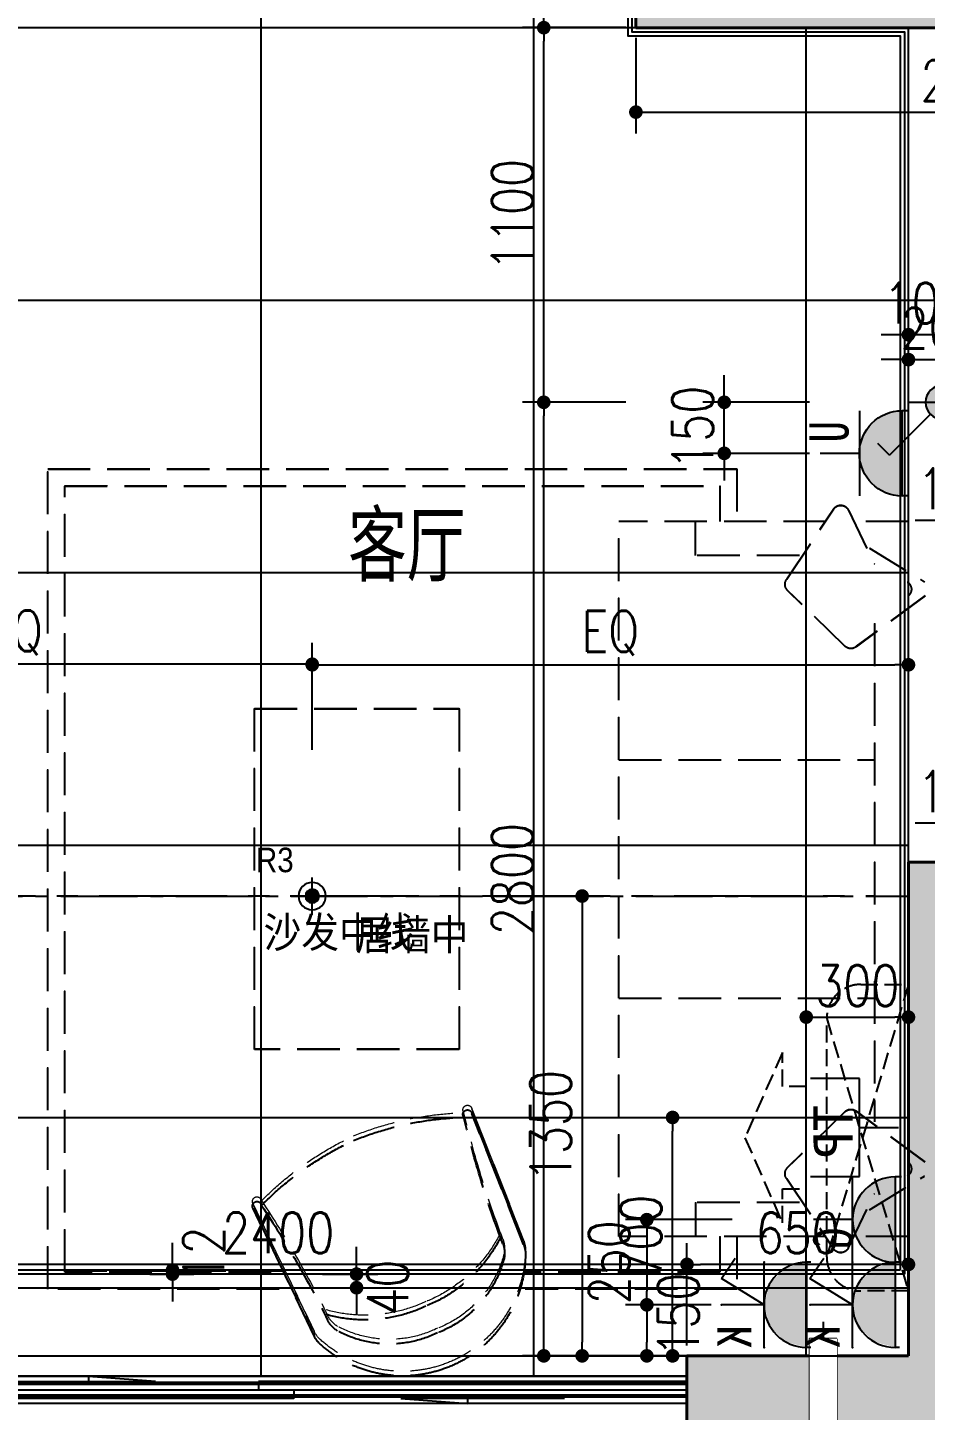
# Model space of a CAD drawing. Header units: inches. Extents: x -2597087 to 134135, y -662679 to 20000.
# Drawn here: x 9033 to 11667, y -39862 to -35802 of the extents above; entities that cross this region are included whole.
import ezdxf
from ezdxf.enums import TextEntityAlignment as Align

# ---------------------------------------------------------------- set-up
doc = ezdxf.new("R2010")
doc.units = ezdxf.units.IN
doc.header["$LTSCALE"] = 100
doc.header["$MEASUREMENT"] = 0
for name, pattern in [('CENTER', [50.8, 31.75, -6.35, 6.35, -6.35]), ('CENTER2', [1.125, 0.75, -0.125, 0.125, -0.125]), ('DASH', [0.35, 0.25, -0.1]), ('DASHDOT2', [12.7, 6.35, -3.175, 0, -3.175])]:
    doc.linetypes.add(name, pattern=pattern)
doc.layers.get('0').update_dxf_attribs({"linetype": 'CONTINUOUS'})
doc.layers.get('Defpoints').update_dxf_attribs({"linetype": 'CONTINUOUS'})
for name, color, linetype in [('-04给水图层', 142, 'CENTER'), ('AIR', 252, 'DASH'), ('DOOR', 4, 'CONTINUOUS'), ('EQUIP-动力', 3, 'CONTINUOUS'), ('EQUIP-动力-DIM', 3, 'CONTINUOUS'), ('EQUIP-照明', 3, 'CONTINUOUS'), ('EQUIP-照明-DIM', 3, 'CONTINUOUS'), ('floor', 8, 'CONTINUOUS'), ('PUB_HATCH', 8, 'CONTINUOUS'), ('RC', 1, 'CONTINUOUS'), ('RC-dim', 3, 'CONTINUOUS'), ('Rc-L-dim', 4, 'CONTINUOUS'), ('WALL', 7, 'CONTINUOUS'), ('wall-dim', 3, 'CONTINUOUS'), ('天花开线', 4, 'CONTINUOUS'), ('空调', 8, 'CONTINUOUS')]:
    doc.layers.add(name, color=color, linetype=linetype)
for name, color, linetype, lineweight in [('air-in', 1, 'CONTINUOUS', 0), ('COLUMN', 30, 'CONTINUOUS', 40), ('FUR', 8, 'CONTINUOUS', 0), ('PUB_TEXT', 2, 'CONTINUOUS', 0)]:
    doc.layers.add(name, color=color, linetype=linetype, lineweight=lineweight)
doc.styles.add('_TEL_DIM', font='ROS', dxfattribs={"width": 0.7, "height": 3.5, "bigfont": 'HZTXT'})
doc.styles.add('st', font='', dxfattribs={"width": 0.7})
doc.styles.get("Standard").update_dxf_attribs({"font": 'txt.shx', "width": 0.8, "bigfont": 'GBCBIG.shx'})
doc.styles.add('STYLE1', font='stylu.ttf')
doc.styles.add('宋体', font='', dxfattribs={"width": 0.8})
doc.styles.get('st').set_extended_font_data('SimSun')
doc.styles.get('宋体').set_extended_font_data('SimSun')
doc.dimstyles.new('50', dxfattribs={"dimscale": 50, "dimtxt": 2.4, "dimasz": 0.8, "dimexe": 1.25, "dimexo": 0.6, "dimgap": 0.65, "dimtad": 1, "dimdec": 0, "dimdsep": 46, "dimtxsty": 'Standard', "dimblk1": 'DOT', "dimblk2": 'DOT', "dimsah": 1, "dimcen": 2.5, "dimclrd": 3, "dimclre": 3, "dimclrt": 3, "dimadec": 0, "dimazin": 0, "dimtfac": 1, "dimtdec": 0, "dimtix": 1, "dimtmove": 2, "dimatfit": 0, "dimldrblk": 'DOT', "dimfxl": 5, "dimfxlon": 1, "dimarcsym": 0})

# ---------------------------------------------------------------- blocks, each defined once
blk = doc.blocks.new('9#BZCcolumn')
at = {"layer": 'PUB_HATCH'}
for points in [[(256834.7, -23540.9), (256834.7, -23740.9), (257234.7, -23740.9), (257234.7, -26740.9), (256434.7, -26740.9), (256434.7, -26940.9), (257434.7, -26940.9), (257434.7, -23540.9)], [(256434.7, -29390.9), (256434.7, -31040.9), (257284.7, -31040.9), (257284.7, -30840.9), (256634.7, -30840.9), (256634.7, -29390.9)]]:
    blk.add_hatch(color=256, dxfattribs=at).paths.add_polyline_path(points)
at = {"layer": 'COLUMN'}
for p, q in [((257434.7, -26940.9), (257434.7, -23540.9)), ((256434.7, -26940.9), (257434.7, -26940.9)), ((256634.7, -29390.9), (256434.7, -29390.9)), ((256634.7, -30840.9), (256634.7, -29390.9)), ((257284.7, -30840.9), (256634.7, -30840.9)), ((257284.7, -31040.9), (257284.7, -30840.9))]:
    blk.add_line(p, q, dxfattribs=at)
blk = doc.blocks.new('KL-TY')
at = {"layer": '空调', "ltscale": 100}
blk.add_lwpolyline([(90, 75), (90, -275), (90, -325)], dxfattribs=at)
blk.add_lwpolyline([(50, 25), (130, 25), (130, -275), (50, -275)], close=True, dxfattribs=at)
at = {"ltscale": 100}
blk.add_wipeout([(50, 25), (130, 25), (130, -275), (50, -275)], dxfattribs=at).dxf.layer = '空调'
blk = doc.blocks.new('$DorLib2D$00000131')
at = {"color": 0, "linetype": 'Continuous'}
for p, q in [((0.15, 0.125), (0.2319, 0.1973)), ((0.2319, 0.1973), (0.2319, 0.125)), ((-0.5, 0.125), (-0.5, 0)), ((0.0192, 0.125), (-0.5, 0.125)), ((0.0192, 0), (0.0192, 0.125)), ((0.35, 0.125), (0.15, 0.125)), ((-0.5, 0), (0.0192, 0)), ((-0.024, 0), (0.5, 0)), ((-0.024, -0.125), (-0.024, 0)), ((0.5, 0), (0.5, -0.125)), ((-0.35, -0.125), (-0.15, -0.125)), ((-0.2319, -0.1973), (-0.2319, -0.125)), ((-0.15, -0.125), (-0.2319, -0.1973)), ((0.5, -0.125), (-0.024, -0.125))]:
    blk.add_line(p, q, dxfattribs=at)
blk = doc.blocks.new('$2134')
h = blk.add_hatch(color=250)
h.dxf.hatch_style = 1
edge = h.paths.add_edge_path()
edge.add_arc((12324.7, 10810.7), 20, 0, 360)
at = {"color": 1}
for p, q in [((12324.7, 10755.7), (12324.7, 10865.7)), ((12269.7, 10810.7), (12389.6, 10810.7))]:
    blk.add_line(p, q, dxfattribs=at)
for radius in [40, 20]:
    blk.add_circle((12324.7, 10810.7), radius, dxfattribs=at)
blk = doc.blocks.new('三人沙发')
at = {"linetype": 'DASH', "ltscale": 5}
for p, q in [((-2350.1, 2287.1), (-2426.3, 2128.3)), ((-2168.9, 2084.2), (-2307.4, 2291.1)), ((-1901.3, 2154), (-1901.3, 2254)), ((-2412.4, 2175.3), (-2573, 2076.1)), ((-2575.4, 2035.3), (-2372.9, 1886)), ((-2339.9, 1887.7), (-2171.6, 2051.4)), ((-1245, 527.9, 413.4), (-1396.8, 142.7, 413.4)), ((-1396.8, 142.7), (-1245, 527.9)), ((-2575.4, 372.7), (-2372.9, 522)), ((-2339.9, 520.3), (-2171.6, 356.6)), ((-2412.4, 232.7), (-2573, 331.8)), ((-2168.9, 323.8), (-2307.4, 116.8)), ((-2350.1, 120.8), (-2426.3, 279.7)), ((-1901.3, 254), (-1901.3, 154)), ((-603.2, 248.4, 413.4), (-781.8, -125, 413.4)), ((-781.8, -125), (-603.2, 248.4))]:
    blk.add_line(p, q, dxfattribs=at)
at = {"color": 8, "linetype": 'DASH', "ltscale": 5}
for p, q in [((-1676.3, 1554), (-2426.3, 1554)), ((-1676.3, 854), (-2426.3, 854))]:
    blk.add_line(p, q, dxfattribs=at)
at = {"color": 2, "linetype": 'DASH', "ltscale": 5}
for points in [[(-722.1, 0), (0, 0), (0, 2408), (-2023, 2408), (-2023, 2254)], [(-2526.3, 2105), (-2526.3, 2254), (-2366, 2254)], [(-2285, 154), (-1676.3, 154), (-1676.3, 2254)], [(-2285, 2254), (-1676.3, 2254)], [(-2526.3, 408.9), (-2526.3, 1996.4)], [(-2526.3, 303), (-2526.3, 154), (-2366, 154)], [(-2023, 154), (-2023, 0), (-1401.2, 0)]]:
    blk.add_lwpolyline(points, dxfattribs=at)
at = {"color": 8, "linetype": 'DASH', "ltscale": 5}
for points in [[(-698.1, 50), (-50, 50), (-50, 2358), (-1973, 2358), (-1973, 2254)], [(-1973, 154), (-1973, 50), (-1398.2, 50)]]:
    blk.add_lwpolyline(points, dxfattribs=at)
at = {"linetype": 'DASH', "ltscale": 5}
for points in [[(-2206.2, 2154), (-1901.3, 2154)], [(-2426.3, 1954), (-2426.3, 490.8)], [(-2426.3, 1954), (-2426.3, 1917.1)], [(-2206.2, 254), (-1901.3, 254)]]:
    blk.add_lwpolyline(points, dxfattribs=at)
at = {"color": 2, "linetype": 'DASH', "ltscale": 5}
blk.add_lwpolyline([(-1207.3, 704), (-607.3, 704), (-607.3, 1704), (-1207.3, 1704)], close=True, dxfattribs=at)
at = {"linetype": 'DASH', "ltscale": 5}
for centre, radius, start, end in [((-2327.5, 2276.3), 25, 36.4281, 154.3518), ((-2509.9, 2054.9), 25, 121.6916, 231.6006), ((-2189, 2069.3), 25, 314.199, 36.4281), ((-2357.4, 1905.6), 25, 231.6006, 314.199), ((-1232, 525.1), 13.4, 320.1884, 167.8555), ((-2357.4, 502.4), 25, 45.801, 128.3994), ((-4070.3, 1190.3), 2927.2, 339.0863, 346.692), ((-1247.7, -412.2), 929.1, 67.8786, 88.392), ((-1289.6, -394), 929.1, 44.5487, 65.0621), ((-2509.9, 353.1), 25, 128.3994, 238.3084), ((-2189, 338.6), 25, 323.5719, 45.801), ((1806.3, -1368.5), 2927.2, 146.2488, 153.8544), ((-614.2, 256.1), 13.4, 325.0852, 172.7523), ((-951.6, 353.8), 422.6, 206.7396, 248.0283), ((-1324.2, 113.9, 413.4), 78.1, 158.2971, 180.7769), ((-1324.2, 113.9), 78.1, 158.2971, 180.7769), ((-1262.9, 117.7), 78.1, 159.1904, 191.6484), ((-2327.5, 131.7), 25, 205.6482, 323.5719), ((-1041.9, 117.7), 360.4, 180.7769, 246.4704), ((-1027.9, 184.2), 322.2, 194.7948, 248.903), ((-930.6, 344.7), 422.6, 244.9124, 286.2011), ((-891.4, -44.1), 78.1, 301.2923, 333.7504), ((-1002.8, 173.3), 322.2, 244.0378, 298.1459), ((-1041.9, 117.7), 360.4, 246.4704, 312.1638), ((-852.4, -91.6, 413.4), 78.1, 312.1638, 334.6437), ((-852.4, -91.6), 78.1, 312.1638, 334.6437)]:
    blk.add_arc(centre, radius, start, end, dxfattribs=at)
blk = doc.blocks.new('_Dot')
at = {"color": 0, "linetype": 'ByBlock', "lineweight": -2}
blk.add_line((-0.5, 0), (-1, 0), dxfattribs=at)
at = {"color": 0, "linetype": 'ByBlock', "const_width": 0.5}
blk.add_lwpolyline([(-0.25, 0, 1), (0.25, 0, 1)], format="xyb", close=True, dxfattribs=at)
blk = doc.blocks.new('*D1188')
at = {"layer": 'Defpoints', "color": 0, "transparency": 16777216}
for p in [(11617.9, -37672.9), (9867.9, -38297.1), (11617.9, -38302.1)]:
    blk.add_point(p, dxfattribs=at)
at = {"layer": 'Rc-L-dim', "color": 3, "lineweight": -2, "transparency": 16777216}
for p, q in [((9867.9, -37922.9), (9867.9, -37610.4)), ((11617.9, -37922.9), (11617.9, -37610.4)), ((9907.9, -37672.9), (11577.9, -37672.9))]:
    blk.add_line(p, q, dxfattribs=at)
at = {"layer": 'Rc-L-dim', "color": 3, "lineweight": -2, "transparency": 16777216, "xscale": 40, "yscale": 40, "zscale": 40, "rotation": 180}
blk.add_blockref('_Dot', (9867.9, -37672.9), dxfattribs=at)
at = {"layer": 'Rc-L-dim', "color": 3, "lineweight": -2, "transparency": 16777216, "xscale": 40, "yscale": 40, "zscale": 40}
blk.add_blockref('_Dot', (11617.9, -37672.9), dxfattribs=at)
at = {"layer": 'Rc-L-dim', "color": 3, "transparency": 16777216, "insert": (10742.9, -37580.4), "char_height": 120, "attachment_point": 5}
blk.add_mtext('EQ', dxfattribs=at)
blk = doc.blocks.new('*D1189')
at = {"layer": 'Defpoints', "color": 0, "transparency": 16777216}
for p in [(8117.9, -37671.3), (8117.9, -38295.5), (9867.9, -38297.1)]:
    blk.add_point(p, dxfattribs=at)
at = {"layer": 'Rc-L-dim', "color": 3, "lineweight": -2, "transparency": 16777216}
for p, q in [((8117.9, -37921.3), (8117.9, -37608.8)), ((9867.9, -37921.3), (9867.9, -37608.8)), ((9827.9, -37671.3), (8157.9, -37671.3))]:
    blk.add_line(p, q, dxfattribs=at)
at = {"layer": 'Rc-L-dim', "color": 3, "lineweight": -2, "transparency": 16777216, "xscale": 40, "yscale": 40, "zscale": 40, "rotation": 180}
blk.add_blockref('_Dot', (8117.9, -37671.3), dxfattribs=at)
at = {"layer": 'Rc-L-dim', "color": 3, "lineweight": -2, "transparency": 16777216, "xscale": 40, "yscale": 40, "zscale": 40}
blk.add_blockref('_Dot', (9867.9, -37671.3), dxfattribs=at)
at = {"layer": 'Rc-L-dim', "color": 3, "transparency": 16777216, "insert": (8992.9, -37578.8), "char_height": 120, "attachment_point": 5}
blk.add_mtext('EQ', dxfattribs=at)
blk = doc.blocks.new('1联单控开关')
h = blk.add_hatch(color=256)
h.dxf.hatch_style = 1
h.paths.add_polyline_path([(50, -50, 1), (-50, -50, 1)])
for p in [(35.4, -85.4), (190.9, -170.2)]:
    blk.add_line(p, (155.6, -205.6))
blk.add_circle((0, -50), 50)
blk = doc.blocks.new('*U1139')
at = {"layer": 'EQUIP-照明'}
blk.add_blockref('1联单控开关', (0, 0), dxfattribs=at)
blk = doc.blocks.new('*D1202')
at = {"layer": 'Defpoints', "color": 0, "transparency": 16777216}
for p in [(11617.9, -36703.7), (11617.9, -36902.1), (11717.9, -36902.1)]:
    blk.add_point(p, dxfattribs=at)
at = {"layer": 'EQUIP-照明-DIM', "color": 3, "lineweight": -2, "transparency": 16777216}
for p, q in [((11617.9, -36872.1), (11617.9, -36641.2)), ((11717.9, -36872.1), (11717.9, -36641.2)), ((11577.9, -36703.7), (11537.9, -36703.7)), ((11717.9, -36703.7), (11617.9, -36703.7)), ((11757.9, -36703.7), (11797.9, -36703.7))]:
    blk.add_line(p, q, dxfattribs=at)
at = {"layer": 'EQUIP-照明-DIM', "color": 3, "lineweight": -2, "transparency": 16777216, "xscale": 40, "yscale": 40, "zscale": 40}
blk.add_blockref('_Dot', (11617.9, -36703.7), dxfattribs=at)
at = {"layer": 'EQUIP-照明-DIM', "color": 3, "lineweight": -2, "transparency": 16777216, "xscale": 40, "yscale": 40, "zscale": 40, "rotation": 180}
blk.add_blockref('_Dot', (11717.9, -36703.7), dxfattribs=at)
at = {"layer": 'EQUIP-照明-DIM', "color": 3, "transparency": 16777216, "insert": (11667.9, -36611.2), "char_height": 120, "attachment_point": 5}
blk.add_mtext('100', dxfattribs=at)
blk = doc.blocks.new('*D1204')
at = {"layer": 'Defpoints', "color": 0, "transparency": 16777216}
for p in [(9867.9, -39462.1), (9998, -39462.1), (9867.9, -39502.1)]:
    blk.add_point(p, dxfattribs=at)
at = {"layer": 'RC-dim', "color": 3, "lineweight": -2, "transparency": 16777216}
for p, q in [((9998, -39422.1), (9998, -39382.1)), ((9897.9, -39462.1), (10060.5, -39462.1)), ((9998, -39502.1), (9998, -39462.1)), ((9897.9, -39502.1), (10060.5, -39502.1)), ((9998, -39542.1), (9998, -39582.1))]:
    blk.add_line(p, q, dxfattribs=at)
at = {"layer": 'RC-dim', "color": 3, "lineweight": -2, "transparency": 16777216, "xscale": 40, "yscale": 40, "zscale": 40}
for p, rotation in [((9998, -39462.1), 270), ((9998, -39502.1), 90)]:
    blk.add_blockref('_Dot', p, dxfattribs=dict(at, rotation=rotation))
at = {"layer": 'RC-dim', "color": 3, "transparency": 16777216, "insert": (10089.3, -39502.1), "char_height": 120, "attachment_point": 5, "rotation": 90}
blk.add_mtext('40', dxfattribs=at)
blk = doc.blocks.new('*D1171')
at = {"layer": 'Defpoints', "color": 0, "transparency": 16777216}
for p in [(9360.9, -39450.1), (9360.9, -39462.1), (9457.9, -39450.1)]:
    blk.add_point(p, dxfattribs=at)
at = {"layer": 'RC-dim', "color": 3, "lineweight": -2, "transparency": 16777216}
for p, q in [((9457.9, -39410.1), (9457.9, -39370.1)), ((9390.9, -39450.1), (9520.4, -39450.1)), ((9390.9, -39462.1), (9520.4, -39462.1)), ((9457.9, -39462.1), (9457.9, -39450.1)), ((9457.9, -39502.1), (9457.9, -39542.1))]:
    blk.add_line(p, q, dxfattribs=at)
at = {"layer": 'RC-dim', "color": 3, "lineweight": -2, "transparency": 16777216, "xscale": 40, "yscale": 40, "zscale": 40}
for p, rotation in [((9457.9, -39450.1), 270), ((9457.9, -39462.1), 90)]:
    blk.add_blockref('_Dot', p, dxfattribs=dict(at, rotation=rotation))
at = {"layer": 'RC-dim', "color": 3, "transparency": 16777216, "insert": (9549.2, -39404.6), "char_height": 120, "attachment_point": 5, "rotation": 90}
blk.add_mtext('12', dxfattribs=at)
blk = doc.blocks.new('*D1174')
at = {"layer": 'Defpoints', "color": 0, "transparency": 16777216}
for p in [(10182.8, -38352.1), (10182.8, -39702.1), (10660.2, -39702.1)]:
    blk.add_point(p, dxfattribs=at)
at = {"layer": 'Rc-L-dim', "color": 3, "lineweight": -2, "transparency": 16777216}
for p, q in [((10410.2, -38352.1), (10722.7, -38352.1)), ((10660.2, -38392.1), (10660.2, -39662.1)), ((10410.2, -39702.1), (10722.7, -39702.1))]:
    blk.add_line(p, q, dxfattribs=at)
at = {"layer": 'Rc-L-dim', "color": 3, "lineweight": -2, "transparency": 16777216, "xscale": 40, "yscale": 40, "zscale": 40}
for p, rotation in [((10660.2, -38352.1), 90), ((10660.2, -39702.1), 270)]:
    blk.add_blockref('_Dot', p, dxfattribs=dict(at, rotation=rotation))
at = {"layer": 'Rc-L-dim', "color": 3, "transparency": 16777216, "insert": (10567.7, -39027.1), "char_height": 120, "attachment_point": 5, "rotation": 90}
blk.add_mtext('1350', dxfattribs=at)
blk = doc.blocks.new('42aaaa')
at = {"color": 8, "linetype": 'DASH', "ltscale": 5}
for p, q in [((1584949.2, -157306.2), (1584873, -157465)), ((1585130.4, -157509.1), (1584991.9, -157302.1)), ((1585398, -157439.3), (1585398, -157339.3)), ((1584886.9, -157418), (1584726.3, -157517.2)), ((1584723.9, -157558), (1584926.4, -157707.3)), ((1584959.3, -157705.6), (1585127.7, -157541.9)), ((1585623, -158039.3), (1584873, -158039.3)), ((1585623, -158739.3), (1584873, -158739.3)), ((1584723.9, -159220.6), (1584926.4, -159071.3)), ((1584959.3, -159073), (1585127.7, -159236.7)), ((1586054.2, -159077.6, 413.4), (1585902.5, -159462.8, 413.4)), ((1585902.5, -159462.8), (1586054.2, -159077.6)), ((1584886.9, -159360.6), (1584726.3, -159261.5)), ((1585130.4, -159269.5), (1584991.9, -159476.5)), ((1584949.2, -159472.5), (1584873, -159313.6)), ((1585398, -159339.3), (1585398, -159439.3)), ((1586696, -159357.1, 413.4), (1586517.4, -159730.5, 413.4)), ((1586517.4, -159730.5), (1586696, -159357.1))]:
    blk.add_line(p, q, dxfattribs=at)
for points in [[(1586619.7, -159593.3), (1587299.3, -159593.3), (1587299.3, -157185.3), (1585276.2, -157185.3), (1585276.2, -157339.3)], [(1586643.6, -159543.3), (1587249.3, -159543.3), (1587249.3, -157235.3), (1585326.2, -157235.3), (1585326.2, -157339.3)], [(1584773, -157488.3), (1584773, -157339.3), (1584933.3, -157339.3)], [(1585014.3, -159439.3), (1585623, -159439.3), (1585623, -157339.3)], [(1585014.3, -157339.3), (1585623, -157339.3)], [(1585093.1, -157439.3), (1585398, -157439.3)], [(1584773, -159184.4), (1584773, -157596.9)], [(1584873, -157639.3), (1584873, -159102.4)], [(1584873, -157639.3), (1584873, -157676.2)], [(1584773, -159290.3), (1584773, -159439.3), (1584933.3, -159439.3)], [(1585093.1, -159339.3), (1585398, -159339.3)], [(1585276.2, -159439.3), (1585276.2, -159593.3), (1585898.1, -159593.3)], [(1585326.2, -159439.3), (1585326.2, -159543.3), (1585901.1, -159543.3)]]:
    blk.add_lwpolyline(points, dxfattribs=at)
blk.add_lwpolyline([(1586092, -158889.3), (1586692, -158889.3), (1586692, -157889.3), (1586092, -157889.3)], close=True, dxfattribs=at)
for centre, radius, start, end in [((1584971.8, -157317), 25, 36.4281, 154.3518), ((1584789.4, -157538.4), 25, 121.6916, 231.6006), ((1585110.3, -157524), 25, 314.199, 36.4281), ((1584941.9, -157687.7), 25, 231.6006, 314.199), ((1584941.9, -159090.9), 25, 45.801, 128.3994), ((1586067.3, -159080.5), 13.4, 320.1884, 167.8555), ((1583229, -158415.2), 2927.2, 339.0863, 346.692), ((1586051.5, -160017.7), 929.1, 67.8786, 88.392), ((1586009.7, -159999.5), 929.1, 44.5487, 65.0621), ((1584789.4, -159240.2), 25, 128.3994, 238.3084), ((1585110.3, -159254.7), 25, 323.5719, 45.801), ((1589105.6, -160974.1), 2927.2, 146.2488, 153.8544), ((1586685.1, -159349.4), 13.4, 325.0852, 172.7523), ((1584971.8, -159461.6), 25, 205.6482, 323.5719), ((1585975, -159491.7, 413.4), 78.1, 158.2971, 180.7769), ((1585975, -159491.7), 78.1, 158.2971, 180.7769), ((1586036.3, -159487.9), 78.1, 159.1904, 191.6484), ((1586347.7, -159251.7), 422.6, 206.7396, 248.0283), ((1586257.4, -159487.8), 360.4, 180.7769, 246.4704), ((1586271.4, -159421.3), 322.2, 194.7948, 248.903), ((1586368.7, -159260.9), 422.6, 244.9124, 286.2011), ((1586296.5, -159432.3), 322.2, 244.0378, 298.1459), ((1586407.9, -159649.7), 78.1, 301.2923, 333.7504), ((1586257.4, -159487.8), 360.4, 246.4704, 312.1638), ((1586446.9, -159697.1, 413.4), 78.1, 312.1638, 334.6437), ((1586446.9, -159697.1), 78.1, 312.1638, 334.6437)]:
    blk.add_arc(centre, radius, start, end, dxfattribs=at)
blk = doc.blocks.new('消毒柜')
at = {"layer": 'EQUIP-动力'}
for p, q in [((-525, 250), (-500, 250)), ((-500, -250), (-500, 250)), ((-250, 250), (-250, -250)), ((-250, 0), (0, 0)), ((-525, -250), (-500, -250))]:
    blk.add_line(p, q, dxfattribs=at)
blk.add_arc((-500, 0), 250, 270, 90, dxfattribs=at)
for p in [(-250, 250), (0, 0), (-250, -250)]:
    blk.add_point(p, dxfattribs=at)
for points in [[(-375, 216.5), (-375, -216.5), (-500, 250), (-500, -250)], [(-283.5, 125), (-283.5, -125), (-375, 216.5), (-375, -216.5)], [(-250, 0), (-250, 0), (-283.5, 125), (-283.5, -125)]]:
    blk.add_solid(points, dxfattribs=at)
at = {"layer": 'EQUIP-动力', "color": 7, "style": '_TEL_DIM', "flags": 1}
blk.add_attdef('A', text='', height=0.01, rotation=90, dxfattribs=at).set_placement((0, 0), align=Align.MIDDLE_CENTER)
blk = doc.blocks.new('空调插座')
at = {"layer": 'EQUIP-动力'}
for p, q in [((7039.6, 15106.9), (6914.4, 15029.5)), ((6914.4, 15029.5), (6954.8, 14969.7))]:
    blk.add_line(p, q, dxfattribs=at)
ref = blk.add_blockref('消毒柜', (6914.6, 15106.9), dxfattribs=dict(at, xscale=-0.5, yscale=0.5, zscale=0.5))
ref.add_attrib('X', 'K', dxfattribs={"height": 100, "rotation": 90, "style": '宋体'}).set_placement((7032, 15199.6), align=Align.BOTTOM_CENTER)
blk = doc.blocks.new('*D1217')
at = {"layer": 'Defpoints', "color": 0, "transparency": 16777216}
for p in [(11069.1, -39552.3), (10850, -39702.1), (11069.1, -39702.1)]:
    blk.add_point(p, dxfattribs=at)
at = {"layer": 'EQUIP-动力-DIM', "color": 3, "lineweight": -2, "transparency": 16777216}
for p, q in [((11039.1, -39552.3), (10787.5, -39552.3)), ((10850, -39592.3), (10850, -39662.1)), ((11039.1, -39702.1), (10787.5, -39702.1))]:
    blk.add_line(p, q, dxfattribs=at)
at = {"layer": 'EQUIP-动力-DIM', "color": 3, "lineweight": -2, "transparency": 16777216, "xscale": 40, "yscale": 40, "zscale": 40}
for p, rotation in [((10850, -39552.3), 90), ((10850, -39702.1), 270)]:
    blk.add_blockref('_Dot', p, dxfattribs=dict(at, rotation=rotation))
at = {"layer": 'EQUIP-动力-DIM', "color": 3, "transparency": 16777216, "insert": (10942.5, -39581.4), "char_height": 120, "attachment_point": 5, "rotation": 90}
blk.add_mtext('150', dxfattribs=at)
blk = doc.blocks.new('safre2cdas')
at = {"linetype": 'ByBlock', "lineweight": -2}
h = blk.add_hatch(color=0, dxfattribs=at)
edge = h.paths.add_edge_path()
edge.add_ellipse((-141.7, 0), major_axis=(-88.6, 88.6), ratio=1, start_angle=135, end_angle=315, ccw=False)
edge.add_line((-141.7, -125.2), (-141.7, 125.2))
at = {"color": 0, "linetype": 'ByBlock', "lineweight": -2}
for p, q in [((-160.3, 125.2), (-141.7, 125.2)), ((-141.7, 125.2), (-141.7, -125.2)), ((-16.4, -125.2), (-16.4, 125.2)), ((-16.4, 0), (98.6, 0)), ((-160.3, -125.2), (-141.7, -125.2))]:
    blk.add_line(p, q, dxfattribs=at)
at = {"color": 0, "linetype": 'ByBlock', "lineweight": -2, "extrusion": (0, 0, -1)}
blk.add_ellipse((-141.7, 0), major_axis=(88.6, 88.6), ratio=1, start_param=-0.785398, end_param=2.356194, dxfattribs=at)
blk = doc.blocks.new('24535XZFAS')
at = {"layer": 'EQUIP-动力', "rotation": 180}
blk.add_blockref('safre2cdas', (-1.5, 0), dxfattribs=at)
at = {"color": 0, "linetype": 'ByBlock', "lineweight": -2, "style": '宋体', "width": 0.8}
blk.add_text('U', height=115.1, rotation=90.0003, dxfattribs=at).set_placement((-74.8, 63.4), align=Align.MIDDLE_CENTER)
blk = doc.blocks.new('A$C65142D5C')
at = {"layer": '空调', "linetype": 'DASH', "ltscale": 2}
for p, q in [((240, 100), (0, 900)), ((0, 0), (240, 800))]:
    blk.add_line(p, q, dxfattribs=at)
blk.add_lwpolyline([(0, 0), (0, 900), (140, 900, -0.414214), (240, 800), (240, 100, -0.414214), (140, 0)], format="xyb", close=True, dxfattribs=at)
blk.add_lwpolyline([(370, 700), (370, 600), (300, 600), (300, 300), (370, 300), (370, 200), (480, 450)], close=True, dxfattribs=at)
blk = doc.blocks.new('ERYUII')
at = {"layer": 'EQUIP-动力'}
blk.add_blockref('safre2cdas', (15061.3, 7091.6), dxfattribs=at)
at = {"layer": 'EQUIP-动力', "style": '宋体', "width": 0.8}
blk.add_text('G', height=115.1, rotation=270.0003, dxfattribs=at).set_placement((15102.8, 7037.3), align=Align.MIDDLE_CENTER)
blk = doc.blocks.new('*D1219')
at = {"layer": 'Defpoints', "color": 0, "transparency": 16777216}
for p in [(11077.2, -36902.1), (11617.9, -36902.1), (11359, -37052.1)]:
    blk.add_point(p, dxfattribs=at)
at = {"layer": 'EQUIP-动力-DIM', "color": 3, "lineweight": -2, "transparency": 16777216}
for p, q in [((11077.2, -36862.1), (11077.2, -36822.1)), ((11327.2, -36902.1), (11014.7, -36902.1)), ((11077.2, -37052.1), (11077.2, -36902.1)), ((11327.2, -37052.1), (11014.7, -37052.1)), ((11077.2, -37092.1), (11077.2, -37132.1))]:
    blk.add_line(p, q, dxfattribs=at)
at = {"layer": 'EQUIP-动力-DIM', "color": 3, "lineweight": -2, "transparency": 16777216, "xscale": 40, "yscale": 40, "zscale": 40}
for p, rotation in [((11077.2, -36902.1), 270), ((11077.2, -37052.1), 90)]:
    blk.add_blockref('_Dot', p, dxfattribs=dict(at, rotation=rotation))
at = {"layer": 'EQUIP-动力-DIM', "color": 3, "transparency": 16777216, "insert": (10984.7, -36977.1), "char_height": 120, "attachment_point": 5, "rotation": 90}
blk.add_mtext('150', dxfattribs=at)
blk = doc.blocks.new('*D1220')
at = {"layer": 'Defpoints', "color": 0, "transparency": 16777216}
for p in [(11340.6, -39302.1), (10850, -39552.3), (11039.1, -39552.3)]:
    blk.add_point(p, dxfattribs=at)
at = {"layer": 'EQUIP-动力-DIM', "color": 3, "lineweight": -2, "transparency": 16777216}
for p, q in [((11100, -39302.1), (10787.5, -39302.1)), ((10850, -39342.1), (10850, -39512.3)), ((11009.1, -39552.3), (10787.5, -39552.3))]:
    blk.add_line(p, q, dxfattribs=at)
at = {"layer": 'EQUIP-动力-DIM', "color": 3, "lineweight": -2, "transparency": 16777216, "xscale": 40, "yscale": 40, "zscale": 40}
for p, rotation in [((10850, -39302.1), 90), ((10850, -39552.3), 270)]:
    blk.add_blockref('_Dot', p, dxfattribs=dict(at, rotation=rotation))
at = {"layer": 'EQUIP-动力-DIM', "color": 3, "transparency": 16777216, "insert": (10739.5, -39427.2), "char_height": 120, "attachment_point": 5, "rotation": 90}
blk.add_mtext('250', dxfattribs=at)
blk = doc.blocks.new('ERTUJK')
at = {"layer": 'EQUIP-动力'}
for p, q in [((14308.7, 6999.6), (14308.7, 7167.6)), ((14308.7, 7167.6), (14392.7, 7167.6)), ((14308.7, 7083.6), (14241.5, 7083.6)), ((14392.7, 6999.6), (14308.7, 6999.6))]:
    blk.add_line(p, q, dxfattribs=at)
at = {"layer": 'EQUIP-动力', "style": '宋体'}
blk.add_text('TP', height=67.2, rotation=270, dxfattribs=at).set_placement((14320.3, 7031.3), align=Align.RIGHT)
blk = doc.blocks.new('*D1234')
at = {"layer": 'Defpoints', "color": 0, "transparency": 16777216}
for p in [(10967.9, -39433.5), (10967.9, -39702.1), (11617.9, -39702.1)]:
    blk.add_point(p, dxfattribs=at)
at = {"layer": 'wall-dim', "color": 3, "lineweight": -2, "transparency": 16777216}
for p, q in [((10967.9, -39672.1), (10967.9, -39371)), ((11617.9, -39672.1), (11617.9, -39371)), ((11577.9, -39433.5), (11007.9, -39433.5))]:
    blk.add_line(p, q, dxfattribs=at)
at = {"layer": 'wall-dim', "color": 3, "lineweight": -2, "transparency": 16777216, "xscale": 40, "yscale": 40, "zscale": 40, "rotation": 180}
blk.add_blockref('_Dot', (10967.9, -39433.5), dxfattribs=at)
at = {"layer": 'wall-dim', "color": 3, "lineweight": -2, "transparency": 16777216, "xscale": 40, "yscale": 40, "zscale": 40}
blk.add_blockref('_Dot', (11617.9, -39433.5), dxfattribs=at)
at = {"layer": 'wall-dim', "color": 3, "transparency": 16777216, "insert": (11292.9, -39341), "char_height": 120, "attachment_point": 5}
blk.add_mtext('650', dxfattribs=at)
blk = doc.blocks.new('*D1235')
at = {"layer": 'Defpoints', "color": 0, "transparency": 16777216}
for p in [(8567.9, -39433.5), (8567.9, -39702.1), (10967.9, -39702.1)]:
    blk.add_point(p, dxfattribs=at)
at = {"layer": 'wall-dim', "color": 3, "lineweight": -2, "transparency": 16777216}
for p, q in [((8567.9, -39672.1), (8567.9, -39371)), ((10967.9, -39672.1), (10967.9, -39371)), ((10927.9, -39433.5), (8607.9, -39433.5))]:
    blk.add_line(p, q, dxfattribs=at)
at = {"layer": 'wall-dim', "color": 3, "lineweight": -2, "transparency": 16777216, "xscale": 40, "yscale": 40, "zscale": 40, "rotation": 180}
blk.add_blockref('_Dot', (8567.9, -39433.5), dxfattribs=at)
at = {"layer": 'wall-dim', "color": 3, "lineweight": -2, "transparency": 16777216, "xscale": 40, "yscale": 40, "zscale": 40}
blk.add_blockref('_Dot', (10967.9, -39433.5), dxfattribs=at)
at = {"layer": 'wall-dim', "color": 3, "transparency": 16777216, "insert": (9767.9, -39341), "char_height": 120, "attachment_point": 5}
blk.add_mtext('2400', dxfattribs=at)
blk = doc.blocks.new('*D1254')
at = {"layer": 'Defpoints', "color": 0, "transparency": 16777216}
for p in [(11817.9, -36776.9), (11617.9, -36902.1), (11817.9, -36902.1)]:
    blk.add_point(p, dxfattribs=at)
at = {"layer": 'wall-dim', "color": 3, "lineweight": -2, "transparency": 16777216}
for p, q in [((11617.9, -36872.1), (11617.9, -36714.4)), ((11817.9, -36872.1), (11817.9, -36714.4)), ((11577.9, -36776.9), (11537.9, -36776.9)), ((11617.9, -36776.9), (11817.9, -36776.9)), ((11857.9, -36776.9), (11897.9, -36776.9))]:
    blk.add_line(p, q, dxfattribs=at)
at = {"layer": 'wall-dim', "color": 3, "lineweight": -2, "transparency": 16777216, "xscale": 40, "yscale": 40, "zscale": 40}
blk.add_blockref('_Dot', (11617.9, -36776.9), dxfattribs=at)
at = {"layer": 'wall-dim', "color": 3, "lineweight": -2, "transparency": 16777216, "xscale": 40, "yscale": 40, "zscale": 40, "rotation": 180}
blk.add_blockref('_Dot', (11817.9, -36776.9), dxfattribs=at)
at = {"layer": 'wall-dim', "color": 3, "transparency": 16777216, "insert": (11717.9, -36684.4), "char_height": 120, "attachment_point": 5}
blk.add_mtext('200', dxfattribs=at)
blk = doc.blocks.new('*D1264')
at = {"layer": 'Defpoints', "color": 0, "transparency": 16777216}
for p in [(10817.9, -35802.1), (12817.9, -35802.1), (12817.9, -36050.1)]:
    blk.add_point(p, dxfattribs=at)
at = {"layer": 'wall-dim', "color": 3, "lineweight": -2, "transparency": 16777216}
for p, q in [((10817.9, -35832.1), (10817.9, -36112.6)), ((12817.9, -35832.1), (12817.9, -36112.6)), ((10857.9, -36050.1), (12777.9, -36050.1))]:
    blk.add_line(p, q, dxfattribs=at)
at = {"layer": 'wall-dim', "color": 3, "lineweight": -2, "transparency": 16777216, "xscale": 40, "yscale": 40, "zscale": 40, "rotation": 180}
blk.add_blockref('_Dot', (10817.9, -36050.1), dxfattribs=at)
at = {"layer": 'wall-dim', "color": 3, "lineweight": -2, "transparency": 16777216, "xscale": 40, "yscale": 40, "zscale": 40}
blk.add_blockref('_Dot', (12817.9, -36050.1), dxfattribs=at)
at = {"layer": 'wall-dim', "color": 3, "transparency": 16777216, "insert": (11817.9, -35957.6), "char_height": 120, "attachment_point": 5}
blk.add_mtext('2000', dxfattribs=at)
blk = doc.blocks.new('*D1283')
at = {"layer": 'Defpoints', "color": 0, "transparency": 16777216}
for p in [(10547.5, -36902.1), (10817.9, -36902.1), (10817.9, -39702.1)]:
    blk.add_point(p, dxfattribs=at)
at = {"layer": 'wall-dim', "color": 3, "lineweight": -2, "transparency": 16777216}
for p, q in [((10787.9, -36902.1), (10485, -36902.1)), ((10547.5, -39662.1), (10547.5, -36942.1)), ((10787.9, -39702.1), (10485, -39702.1))]:
    blk.add_line(p, q, dxfattribs=at)
at = {"layer": 'wall-dim', "color": 3, "lineweight": -2, "transparency": 16777216, "xscale": 40, "yscale": 40, "zscale": 40}
for p, rotation in [((10547.5, -36902.1), 90), ((10547.5, -39702.1), 270)]:
    blk.add_blockref('_Dot', p, dxfattribs=dict(at, rotation=rotation))
at = {"layer": 'wall-dim', "color": 3, "transparency": 16777216, "insert": (10455, -38302.1), "char_height": 120, "attachment_point": 5, "rotation": 90}
blk.add_mtext('2800', dxfattribs=at)
blk = doc.blocks.new('*D1284')
at = {"layer": 'Defpoints', "color": 0, "transparency": 16777216}
for p in [(10547.5, -35802.1), (10817.9, -35802.1), (10817.9, -36902.1)]:
    blk.add_point(p, dxfattribs=at)
at = {"layer": 'wall-dim', "color": 3, "lineweight": -2, "transparency": 16777216}
for p, q in [((10787.9, -35802.1), (10485, -35802.1)), ((10547.5, -36862.1), (10547.5, -35842.1)), ((10787.9, -36902.1), (10485, -36902.1))]:
    blk.add_line(p, q, dxfattribs=at)
at = {"layer": 'wall-dim', "color": 3, "lineweight": -2, "transparency": 16777216, "xscale": 40, "yscale": 40, "zscale": 40}
for p, rotation in [((10547.5, -35802.1), 90), ((10547.5, -36902.1), 270)]:
    blk.add_blockref('_Dot', p, dxfattribs=dict(at, rotation=rotation))
at = {"layer": 'wall-dim', "color": 3, "transparency": 16777216, "insert": (10455, -36352.1), "char_height": 120, "attachment_point": 5, "rotation": 90}
blk.add_mtext('1100', dxfattribs=at)
blk = doc.blocks.new('*D1285')
at = {"layer": 'Defpoints', "color": 0, "transparency": 16777216}
for p in [(10547.5, -32602.1), (10817.9, -32602.1), (10817.9, -35802.1)]:
    blk.add_point(p, dxfattribs=at)
at = {"layer": 'wall-dim', "color": 3, "lineweight": -2, "transparency": 16777216}
for p, q in [((10787.9, -32602.1), (10485, -32602.1)), ((10547.5, -35762.1), (10547.5, -32642.1)), ((10787.9, -35802.1), (10485, -35802.1))]:
    blk.add_line(p, q, dxfattribs=at)
at = {"layer": 'wall-dim', "color": 3, "lineweight": -2, "transparency": 16777216, "xscale": 40, "yscale": 40, "zscale": 40}
for p, rotation in [((10547.5, -32602.1), 90), ((10547.5, -35802.1), 270)]:
    blk.add_blockref('_Dot', p, dxfattribs=dict(at, rotation=rotation))
at = {"layer": 'wall-dim', "color": 3, "transparency": 16777216, "insert": (10455, -34202.1), "char_height": 120, "attachment_point": 5, "rotation": 90}
blk.add_mtext('3200', dxfattribs=at)
blk = doc.blocks.new('*D1321')
at = {"layer": 'Defpoints', "color": 0, "transparency": 16777216}
for p in [(11717.9, -37002.1), (11817.9, -37002.1), (11817.9, -37248.8)]:
    blk.add_point(p, dxfattribs=at)
at = {"layer": 'wall-dim', "color": 3, "lineweight": -2, "transparency": 16777216}
for p, q in [((11717.9, -37032.1), (11717.9, -37311.3)), ((11817.9, -37032.1), (11817.9, -37311.3)), ((11677.9, -37248.8), (11637.9, -37248.8)), ((11717.9, -37248.8), (11817.9, -37248.8)), ((11857.9, -37248.8), (11897.9, -37248.8))]:
    blk.add_line(p, q, dxfattribs=at)
at = {"layer": 'wall-dim', "color": 3, "lineweight": -2, "transparency": 16777216, "xscale": 40, "yscale": 40, "zscale": 40}
blk.add_blockref('_Dot', (11717.9, -37248.8), dxfattribs=at)
at = {"layer": 'wall-dim', "color": 3, "lineweight": -2, "transparency": 16777216, "xscale": 40, "yscale": 40, "zscale": 40, "rotation": 180}
blk.add_blockref('_Dot', (11817.9, -37248.8), dxfattribs=at)
at = {"layer": 'wall-dim', "color": 3, "transparency": 16777216, "insert": (11767.9, -37156.3), "char_height": 120, "attachment_point": 5}
blk.add_mtext('100', dxfattribs=at)
blk = doc.blocks.new('*D1327')
at = {"layer": 'Defpoints', "color": 0, "transparency": 16777216}
for p in [(11817.9, -38137.7), (11717.9, -38252.1), (11817.9, -38252.1)]:
    blk.add_point(p, dxfattribs=at)
at = {"layer": 'wall-dim', "color": 3, "lineweight": -2, "transparency": 16777216}
for p, q in [((11717.9, -38222.1), (11717.9, -38075.2)), ((11817.9, -38222.1), (11817.9, -38075.2)), ((11677.9, -38137.7), (11637.9, -38137.7)), ((11717.9, -38137.7), (11817.9, -38137.7)), ((11857.9, -38137.7), (11897.9, -38137.7))]:
    blk.add_line(p, q, dxfattribs=at)
at = {"layer": 'wall-dim', "color": 3, "lineweight": -2, "transparency": 16777216, "xscale": 40, "yscale": 40, "zscale": 40}
blk.add_blockref('_Dot', (11717.9, -38137.7), dxfattribs=at)
at = {"layer": 'wall-dim', "color": 3, "lineweight": -2, "transparency": 16777216, "xscale": 40, "yscale": 40, "zscale": 40, "rotation": 180}
blk.add_blockref('_Dot', (11817.9, -38137.7), dxfattribs=at)
at = {"layer": 'wall-dim', "color": 3, "transparency": 16777216, "insert": (11767.9, -38045.2), "char_height": 120, "attachment_point": 5}
blk.add_mtext('100', dxfattribs=at)
blk = doc.blocks.new('*D1360')
at = {"layer": 'Defpoints', "color": 0, "transparency": 16777216}
for p in [(10896.7, -39002.1), (10925.6, -39002.1), (10896.7, -39702.1)]:
    blk.add_point(p, dxfattribs=at)
at = {"layer": 'floor', "color": 3, "lineweight": -2, "transparency": 16777216}
for p, q in [((10925.6, -39002.1), (10988.1, -39002.1)), ((10925.6, -39662.1), (10925.6, -39042.1)), ((10925.6, -39702.1), (10988.1, -39702.1))]:
    blk.add_line(p, q, dxfattribs=at)
at = {"layer": 'floor', "color": 3, "lineweight": -2, "transparency": 16777216, "xscale": 40, "yscale": 40, "zscale": 40}
for p, rotation in [((10925.6, -39002.1), 90), ((10925.6, -39702.1), 270)]:
    blk.add_blockref('_Dot', p, dxfattribs=dict(at, rotation=rotation))
at = {"layer": 'floor', "color": 3, "transparency": 16777216, "insert": (10833.1, -39352.1), "char_height": 120, "attachment_point": 5, "rotation": 90}
blk.add_mtext('700', dxfattribs=at)
blk = doc.blocks.new('*D1361')
at = {"layer": 'Defpoints', "color": 0, "transparency": 16777216}
for p in [(11617.9, -38707.5), (11317.9, -39002.1), (11617.9, -38977.1)]:
    blk.add_point(p, dxfattribs=at)
at = {"layer": 'floor', "color": 3, "lineweight": -2, "transparency": 16777216}
for p, q in [((11317.9, -38957.5), (11317.9, -38645)), ((11617.9, -38947.1), (11617.9, -38645)), ((11357.9, -38707.5), (11577.9, -38707.5))]:
    blk.add_line(p, q, dxfattribs=at)
at = {"layer": 'floor', "color": 3, "lineweight": -2, "transparency": 16777216, "xscale": 40, "yscale": 40, "zscale": 40, "rotation": 180}
blk.add_blockref('_Dot', (11317.9, -38707.5), dxfattribs=at)
at = {"layer": 'floor', "color": 3, "lineweight": -2, "transparency": 16777216, "xscale": 40, "yscale": 40, "zscale": 40}
blk.add_blockref('_Dot', (11617.9, -38707.5), dxfattribs=at)
at = {"layer": 'floor', "color": 3, "transparency": 16777216, "insert": (11467.9, -38615), "char_height": 120, "attachment_point": 5}
blk.add_mtext('300', dxfattribs=at)

msp = doc.modelspace()

# ---------------------------------------------------------------- linework, layer by layer
at = {"layer": 'EQUIP-动力', "color": 4, "linetype": 'CENTER2', "ltscale": 5}
msp.add_lwpolyline([(8117.895, -38351.664), (11517.895, -38351.664)], dxfattribs=at)
at = {"layer": 'floor'}
for p, q in [((9717.895, -39762.103), (9717.895, -32534.908)), ((10517.895, -39762.103), (10517.895, -32602.103)), ((8117.895, -35802.103), (10817.895, -35802.103)), ((11317.895, -39702.103), (11317.895, -35802.103)), ((8017.895, -36602.103), (15317.895, -36602.103)), ((8117.895, -37402.103), (11617.895, -37402.103)), ((8117.895, -38202.103), (11617.895, -38202.103)), ((8117.895, -39002.103), (11617.895, -39002.103))]:
    msp.add_line(p, q, dxfattribs=at)
at = {"layer": 'floor', "color": 8}
for p, q in [((8567.895, -39779.604), (10967.895, -39779.604)), ((8567.895, -39785.26), (10967.895, -39785.26)), ((8567.895, -39816.523), (10967.895, -39816.523)), ((8567.895, -39822.179), (10967.895, -39822.179))]:
    msp.add_line(p, q, dxfattribs=at)
at = {"layer": 'floor', "color": 1}
for points in [[(10967.895, -39762.103), (8567.895, -39762.103), (8567.895, -39902.103), (10967.895, -39902.103)], [(8567.895, -39762.103), (10967.895, -39762.103), (10967.895, -39842.103), (8567.895, -39842.103)]]:
    msp.add_lwpolyline(points, close=True, dxfattribs=at)
at = {"layer": 'RC', "color": 2}
for p, q in [((11617.895, -36902.103), (11617.895, -35802.103)), ((8117.895, -39502.103), (11617.895, -39502.103))]:
    msp.add_line(p, q, dxfattribs=at)
at = {"layer": 'RC', "color": 1}
msp.add_lwpolyline([(11605.895, -39462.103), (8467.895, -39462.103), (8467.895, -32842.103), (10805.895, -32842.103), (10805.895, -35814.103), (11605.895, -35814.103), (11605.895, -39462.103)], dxfattribs=at)
msp.add_lwpolyline([(11593.895, -39450.103), (8479.895, -39450.103), (8479.895, -32854.103), (10793.895, -32854.103), (10793.895, -35826.103), (11593.895, -35826.103)], close=True, dxfattribs=at)
at = {"layer": 'RC', "ltscale": 5}
msp.add_lwpolyline([(8567.895, -39702.103), (10967.895, -39702.103), (10967.895, -39902.103), (8567.895, -39902.103)], close=True, dxfattribs=at)
at = {"layer": 'WALL'}
for p, q in [((10817.895, -35802.103), (10817.895, -32602.103)), ((12817.895, -35802.103), (10817.895, -35802.103)), ((11617.895, -36902.103), (11817.895, -36902.103)), ((11617.895, -39702.103), (11617.895, -36902.103)), ((10967.895, -39902.103), (10967.895, -39702.103))]:
    msp.add_line(p, q, dxfattribs=at)
at = {"layer": '天花开线', "linetype": 'CENTER2', "ltscale": 3}
msp.add_line((8117.895, -38352.103), (11617.895, -38352.103), dxfattribs=at)

# ---------------------------------------------------------------- block references
at = {"layer": 'air-in', "rotation": 180}
msp.add_blockref('A$C65142D5C', (11617.896, -38611.626), dxfattribs=at)
at = {"layer": 'COLUMN', "xscale": -1}
msp.add_blockref('9#BZCcolumn', (268252.61, -8861.246), dxfattribs=at)
at = {"layer": 'DOOR', "xscale": 2400, "yscale": -200, "zscale": -2400}
msp.add_blockref('$DorLib2D$00000131', (9767.895, -39802.103), dxfattribs=at)
at = {"layer": 'EQUIP-动力', "rotation": 7.103027138841591e-06}
msp.add_blockref('24535XZFAS', (11459.073, -37052.103), dxfattribs=at)
at = {"layer": 'EQUIP-动力', "color": 2, "xscale": -1.712328767123288, "yscale": 1.712328767123288, "zscale": 1.712328767123288}
msp.add_blockref('ERTUJK', (35975.284, -51161.434), dxfattribs=at)
at = {"layer": 'EQUIP-动力', "color": 2, "xscale": -1, "rotation": 7.103022570120743e-06}
msp.add_blockref('ERYUII', (26498.9, -46393.712), dxfattribs=at)
at = {"layer": 'EQUIP-照明', "extrusion": (0, 0, -1), "zscale": -1}
msp.add_blockref('*U1139', (-11717.895, -36852.103), dxfattribs=at)
at = {"layer": 'RC', "xscale": -1}
msp.add_blockref('$2134', (22192.556, -49162.754), dxfattribs=at)

# ---------------------------------------------------------------- texts
at = {"layer": 'EQUIP-动力', "color": 4, "linetype": 'DASHDOT2', "ltscale": 0.1, "style": 'STYLE1', "width": 0.9}
msp.add_text('沙发中线', height=90, dxfattribs=at).set_placement((9725.388, -38503.021, 0))
at = {"layer": 'PUB_TEXT', "linetype": 'ByBlock', "style": 'st', "width": 0.7}
msp.add_text('客厅', height=180, dxfattribs=at).set_placement((9973.362, -37409.264))
at = {"layer": 'RC', "color": 4, "linetype": 'DASHDOT2', "ltscale": 0.1, "style": 'STYLE1', "width": 0.9}
msp.add_text('R3', height=72, dxfattribs=at).set_placement((9702.704, -38281.941))
at = {"layer": 'Rc-L-dim', "color": 4, "linetype": 'DASHDOT2', "ltscale": 0.1, "style": 'STYLE1', "width": 0.9}
msp.add_text('居墙中', height=90, dxfattribs=at).set_placement((9995.056, -38510.483))

# ---------------------------------------------------------------- dimensions: what is measured, and where the dimension line sits
at = {"layer": 'EQUIP-动力-DIM'}
dim = msp.add_linear_dim(base=(11077.219, -36902.103), p1=(11358.991, -37052.103), p2=(11617.895, -36902.103), angle=90, dimstyle='50', dxfattribs=at)
dim.commit()
dim.dimension.update_dxf_attribs({"geometry": '*D1219', "text_midpoint": (10984.719, -36977.103)})
for base, p1, p2, angle, picture, middle in [((10849.962, -39552.348), (11340.649, -39302.103), (11039.116, -39552.348), 90, '*D1220', (10739.499, -39427.226)), ((10849.962, -39702.103), (11069.116, -39552.348), (11069.116, -39702.103), 270, '*D1217', (10942.462, -39581.382))]:
    dim = msp.add_linear_dim(base=base, p1=p1, p2=p2, angle=angle, dimstyle='50', dxfattribs=at)
    dim.commit()
    dim.dimension.update_dxf_attribs({"geometry": picture, "text_midpoint": middle, "dimtype": 160})
at = {"layer": 'EQUIP-照明-DIM'}
dim = msp.add_linear_dim(base=(11617.895, -36703.711), p1=(11717.895, -36902.103), p2=(11617.895, -36902.103), angle=0, dimstyle='50', dxfattribs=at)
dim.commit()
dim.dimension.update_dxf_attribs({"geometry": '*D1202', "text_midpoint": (11667.895, -36611.211)})
at = {"layer": 'floor'}
for base, p1, p2, angle, picture, middle in [((11617.895, -38707.498), (11317.895, -39002.103), (11617.895, -38977.103), 180, '*D1361', (11467.895, -38614.998)), ((10925.628, -39002.103), (10896.728, -39702.103), (10896.728, -39002.103), 90, '*D1360', (10833.128, -39352.103))]:
    dim = msp.add_linear_dim(base=base, p1=p1, p2=p2, angle=angle, dimstyle='50', override={"dimarcsym": 2}, dxfattribs=at)
    dim.commit()
    dim.dimension.update_dxf_attribs({"geometry": picture, "text_midpoint": middle})
at = {"layer": 'RC-dim'}
for base, p1, p2, picture, middle in [((9457.928, -39450.103), (9360.863, -39462.103), (9360.863, -39450.103), '*D1171', (9549.178, -39404.557)), ((9998.005, -39462.103), (9867.895, -39502.103), (9867.895, -39462.103), '*D1204', (10089.255, -39502.103))]:
    dim = msp.add_linear_dim(base=base, p1=p1, p2=p2, angle=90, dimstyle='50', dxfattribs=at)
    dim.commit()
    dim.dimension.update_dxf_attribs({"geometry": picture, "text_midpoint": middle, "dimtype": 160})
at = {"layer": 'Rc-L-dim'}
for base, p2, picture, middle in [((8117.895, -37671.307), (8117.895, -38295.542), '*D1189', (8992.895, -37578.807)), ((11617.895, -37672.869), (11617.895, -38302.103), '*D1188', (10742.895, -37580.369))]:
    dim = msp.add_linear_dim(base=base, p1=(9867.895, -38297.103), p2=p2, angle=180, text='EQ', dimstyle='50', dxfattribs=at)
    dim.commit()
    dim.dimension.update_dxf_attribs({"geometry": picture, "text_midpoint": middle})
dim = msp.add_linear_dim(base=(10660.156, -39702.103), p1=(10182.785, -38352.103), p2=(10182.785, -39702.103), angle=90, dimstyle='50', dxfattribs=at)
dim.commit()
dim.dimension.update_dxf_attribs({"geometry": '*D1174', "text_midpoint": (10567.656, -39027.103)})
at = {"layer": 'wall-dim'}
for base, p1, p2, angle, picture, middle in [((10547.521, -32602.103), (10817.895, -35802.103), (10817.895, -32602.103), 90, '*D1285', (10455.021, -34202.103)), ((10547.521, -35802.103), (10817.895, -36902.103), (10817.895, -35802.103), 90, '*D1284', (10455.021, -36352.103)), ((12817.895, -36050.092), (10817.895, -35802.103), (12817.895, -35802.103), 180, '*D1264', (11817.895, -35957.592)), ((11817.895, -36776.944), (11617.895, -36902.103), (11817.895, -36902.103), 180, '*D1254', (11717.895, -36684.444)), ((10547.521, -36902.103), (10817.895, -39702.103), (10817.895, -36902.103), 90, '*D1283', (10455.021, -38302.103)), ((11817.895, -37248.78), (11717.895, -37002.103), (11817.895, -37002.103), 180, '*D1321', (11767.895, -37156.28)), ((11817.895, -38137.733), (11717.895, -38252.103), (11817.895, -38252.103), 180, '*D1327', (11767.895, -38045.233)), ((8567.895, -39433.48), (10967.895, -39702.103), (8567.895, -39702.103), 180, '*D1235', (9767.895, -39340.98))]:
    dim = msp.add_linear_dim(base=base, p1=p1, p2=p2, angle=angle, dimstyle='50', override={"dimfxl": 250, "dimarcsym": 2}, dxfattribs=at)
    dim.commit()
    dim.dimension.update_dxf_attribs({"geometry": picture, "text_midpoint": middle})

# ---------------------------------------------------------------- next in the draw order: block references
at = {"layer": 'AIR', "extrusion": (0, 0, -1), "zscale": -1}
msp.add_blockref('KL-TY', (-11457.895, -39677.103), dxfattribs=at)

# ---------------------------------------------------------------- next in the draw order: linework, layer by layer
at = {"layer": 'WALL'}
msp.add_line((10967.895, -39702.103), (11617.895, -39702.103), dxfattribs=at)

# ---------------------------------------------------------------- next in the draw order: block references
at = {"layer": '-04给水图层', "xscale": -1}
msp.add_blockref('42aaaa', (1596390.859, 120087.209), dxfattribs=at)
at = {"xscale": -1, "rotation": 180}
for p in [(4154.542, -24445.443), (4414.485, -24445.443)]:
    msp.add_blockref('空调插座', p, dxfattribs=at)
at = {"layer": 'EQUIP-动力', "xscale": -1}
msp.add_blockref('42aaaa', (1596390.859, 120087.209), dxfattribs=at)
at = {"layer": 'FUR', "xscale": -1}
msp.add_blockref('三人沙发', (9091.582, -39504.721), dxfattribs=at)

# ---------------------------------------------------------------- next in the draw order: dimensions: what is measured, and where the dimension line sits
at = {"layer": 'wall-dim'}
dim = msp.add_linear_dim(base=(10967.895, -39433.48), p1=(11617.895, -39702.103), p2=(10967.895, -39702.103), angle=180, dimstyle='50', override={"dimfxl": 250, "dimarcsym": 2}, dxfattribs=at)
dim.commit()
dim.dimension.update_dxf_attribs({"geometry": '*D1234', "text_midpoint": (11292.895, -39340.98)})

doc.saveas('drawing.dxf')
